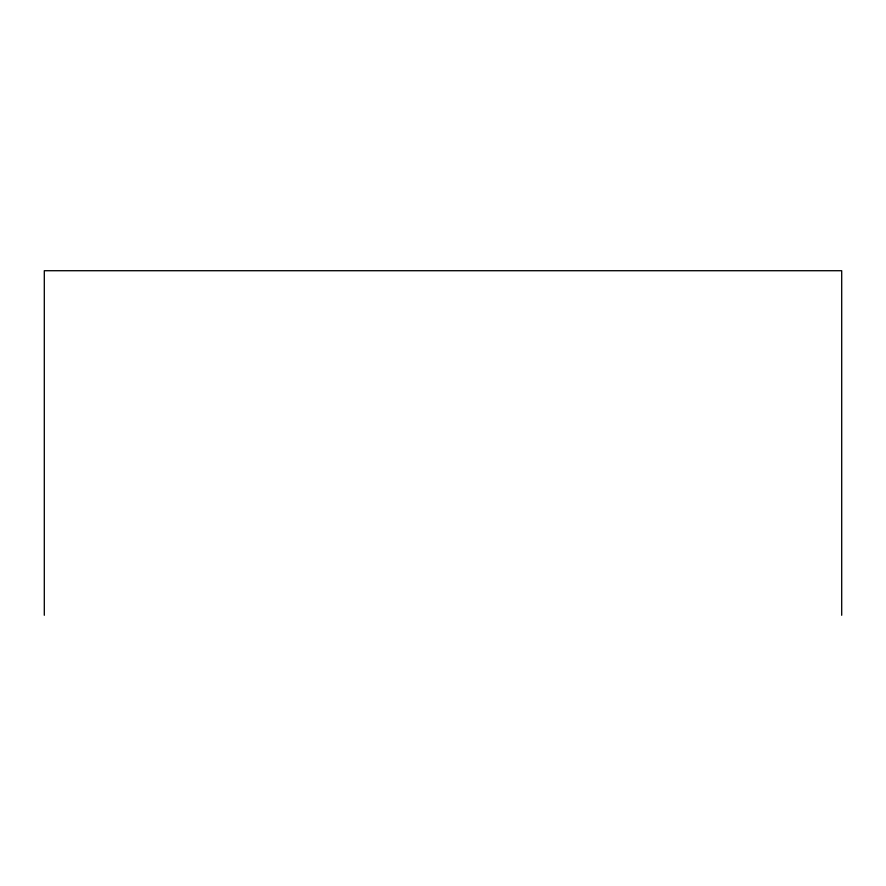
<?xml version="1.0" encoding="UTF-8"?>
<svg xmlns="http://www.w3.org/2000/svg" width="886" height="886" viewBox="0 0 886 886"><rect width="100%" height="100%" fill="white"/><g stroke="black" fill="none" stroke-linecap="round" stroke-linejoin="round"><path stroke-width="1.33" d="M841.7 615.283L841.7 270.717L44.3 270.717L44.3 615.283"/></g></svg>
